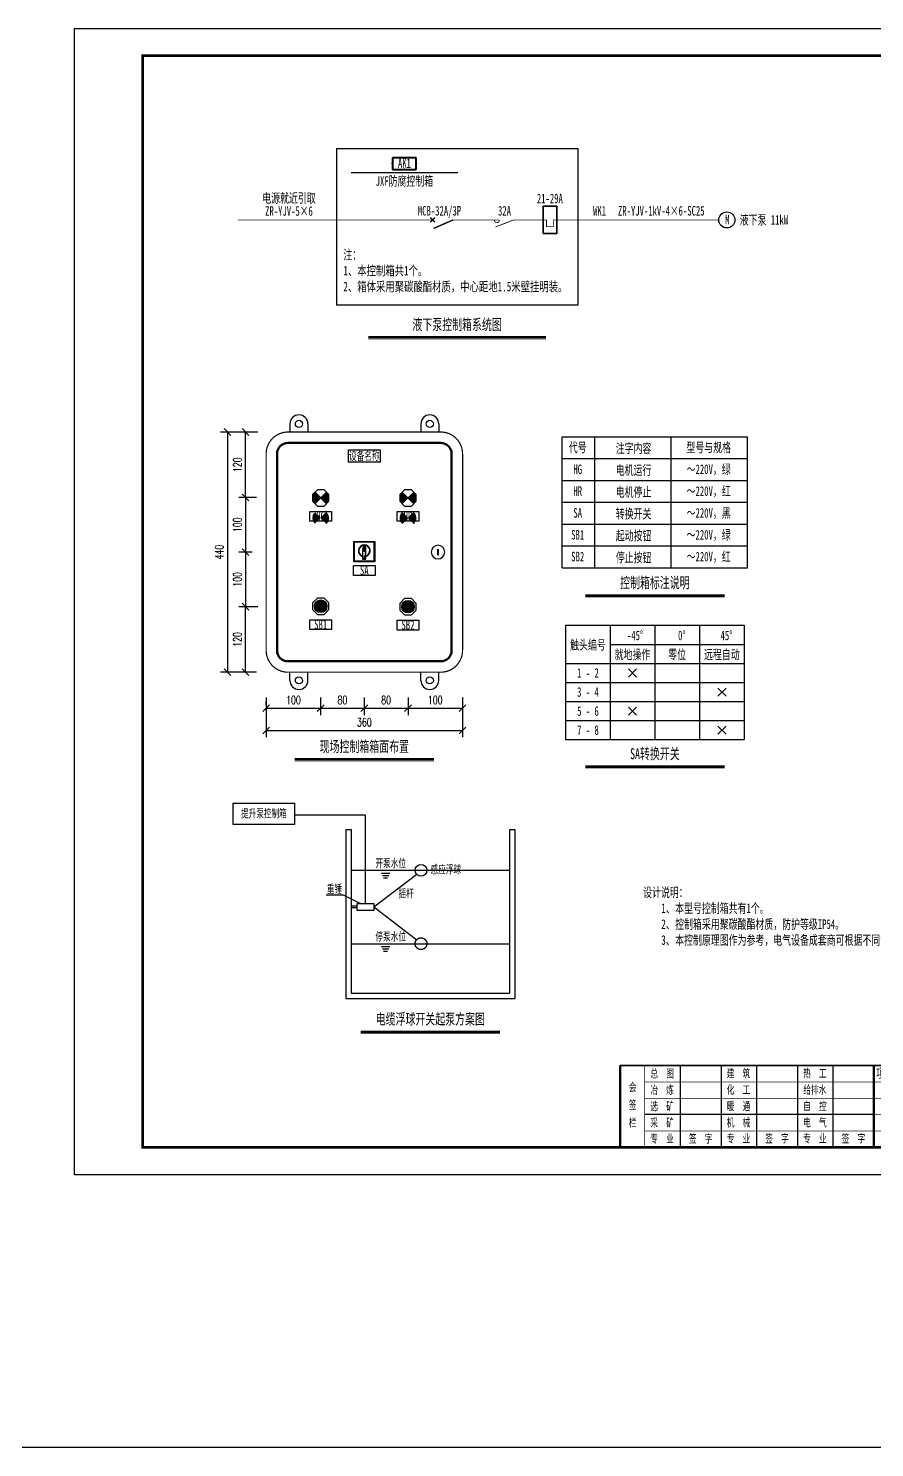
# Model space of a CAD drawing. Header units: millimetres. Extents: x 401220 to 2750366, y -101310 to 943175.
# Drawn here: x 1328851 to 1359874, y 690022 to 742022 of the extents above; entities that cross this region are included whole.
import ezdxf
from ezdxf.enums import TextEntityAlignment as Align

# ---------------------------------------------------------------- set-up
doc = ezdxf.new("R2010")
doc.units = ezdxf.units.MM
doc.linetypes.add('事故照明', pattern=[800, 600, 0, -200, 0])
doc.linetypes.add('常规', pattern=[20, 10, 0, 10])
for name, color, linetype in [('1', 7, 'Continuous'), ('4', 1, 'Continuous'), ('动力平面导线层', 3, '常规'), ('动力平面设备层', 1, 'Continuous'), ('图框', 7, 'Continuous'), ('文字', 7, 'Continuous'), ('标注-照明', 7, 'Continuous'), ('照明平面导线层', 3, 'Continuous'), ('照明平面设备层', 1, 'Continuous'), ('电气-接地设计-接地线', 3, '接地线'), ('高低压系统', 4, 'Continuous')]:
    doc.layers.add(name, color=color, linetype=linetype)
for name, color, linetype, lineweight in [('CAXA0层', 7, 'Continuous', 25), ('SW', 8, 'Continuous', 20), ('TEXT', 4, 'Continuous', 0)]:
    doc.layers.add(name, color=color, linetype=linetype, lineweight=lineweight)
doc.styles.add('DIM_FONT', font='txt.shx', dxfattribs={"width": 0.7, "bigfont": 'hzdx.shx'})
doc.styles.add('HZ', font='simsun.ttf', dxfattribs={"width": 0.75})
doc.styles.add('标准', font='NSimSun.ttf', dxfattribs={"width": 0.667})
doc.linetypes.add('接地线', pattern='A,500,[136,EESLTYPE.shx,S=100,R=0,X=0,Y=0],500,-200,60,-200', length=1460)
doc.dimstyles.new('副本 DIM20', dxfattribs={"dimtxt": 300, "dimasz": 2, "dimexe": 250, "dimexo": 300, "dimgap": 150, "dimtad": 1, "dimdec": 0, "dimlfac": 0.05, "dimzin": 0, "dimdsep": 46, "dimtxsty": 'DIM_FONT', "dimblk1": '_DIMX', "dimblk2": '_DIMX', "dimsah": 1, "dimcen": 0, "dimclrd": 3, "dimclre": 3, "dimclrt": 7, "dimadec": 0, "dimazin": 0, "dimtfac": 1, "dimtdec": 0, "dimtix": 1, "dimtmove": 2, "dimatfit": 3, "dimldrblk": '_DIMX', "dimfxl": 250, "dimtolj": 1, "dimtzin": 0, "dimarcsym": 0})

# ---------------------------------------------------------------- blocks, each defined once
blk = doc.blocks.new('_Oblique')
at = {"color": 0, "linetype": 'ByBlock', "lineweight": -2}
blk.add_line((-0.5, -0.5), (0.5, 0.5), dxfattribs=at)
blk = doc.blocks.new('*D37')
at = {"layer": '1', "color": 3, "linetype": 'ByBlock', "lineweight": -2, "transparency": 16777216}
for p, q in [((1336886, 727232), (1335900, 727232)), ((1336150, 727232), (1336150, 718432)), ((1336886, 718432), (1335900, 718432))]:
    blk.add_line(p, q, dxfattribs=at)
at = {"layer": 'Defpoints', "color": 0, "linetype": 'ByBlock', "transparency": 16777216}
for p in [(1337186, 727232), (1336150, 718432), (1337186, 718432)]:
    blk.add_point(p, dxfattribs=at)
at = {"layer": '1', "color": 3, "linetype": 'ByBlock', "lineweight": -2, "transparency": 16777216, "xscale": 250, "yscale": 250, "zscale": 250}
for p, rotation in [((1336150, 727232), 90), ((1336150, 718432), 270)]:
    blk.add_blockref('_Oblique', p, dxfattribs=dict(at, rotation=rotation))
at = {"layer": '1', "color": 7, "linetype": 'ByBlock', "transparency": 16777216, "insert": (1335850, 722832), "char_height": 300, "attachment_point": 5, "rotation": 90, "style": 'DIM_FONT'}
blk.add_mtext('\\A1;440', dxfattribs=at)
blk = doc.blocks.new('_DIMX')
blk.add_line((-150, 0), (150, 0))
at = {"const_width": 50}
blk.add_lwpolyline([(-70, -70), (70, 70)], dxfattribs=at)
blk = doc.blocks.new('*D38')
at = {"layer": '1', "color": 3, "linetype": 'ByBlock', "lineweight": -2, "transparency": 16777216}
for p, q in [((1337268, 720832), (1336564, 720832)), ((1336814, 718432), (1336814, 720832)), ((1337209, 718432), (1336564, 718432))]:
    blk.add_line(p, q, dxfattribs=at)
at = {"layer": 'Defpoints', "color": 0, "linetype": 'ByBlock', "transparency": 16777216}
for p in [(1336814, 720832), (1337568, 720832), (1337509, 718432)]:
    blk.add_point(p, dxfattribs=at)
at = {"layer": '1', "color": 3, "linetype": 'ByBlock', "lineweight": -2, "transparency": 16777216, "xscale": 250, "yscale": 250, "zscale": 250}
for p, rotation in [((1336814, 720832), 90), ((1336814, 718432), 270)]:
    blk.add_blockref('_Oblique', p, dxfattribs=dict(at, rotation=rotation))
at = {"layer": '1', "color": 7, "linetype": 'ByBlock', "transparency": 16777216, "insert": (1336514, 719632), "char_height": 300, "attachment_point": 5, "rotation": 90, "style": 'DIM_FONT'}
blk.add_mtext('\\A1;120', dxfattribs=at)
blk = doc.blocks.new('*D39')
at = {"layer": '1', "color": 3, "linetype": 'ByBlock', "lineweight": -2, "transparency": 16777216}
for p, q in [((1336992, 722832), (1336564, 722832)), ((1336814, 722832), (1336814, 720832)), ((1337054, 720832), (1336564, 720832))]:
    blk.add_line(p, q, dxfattribs=at)
at = {"layer": 'Defpoints', "color": 0, "linetype": 'ByBlock', "transparency": 16777216}
for p in [(1337292, 722832), (1336814, 720832), (1337354, 720832)]:
    blk.add_point(p, dxfattribs=at)
at = {"layer": '1', "color": 3, "linetype": 'ByBlock', "lineweight": -2, "transparency": 16777216, "xscale": 250, "yscale": 250, "zscale": 250}
for p, rotation in [((1336814, 722832), 90), ((1336814, 720832), 270)]:
    blk.add_blockref('_Oblique', p, dxfattribs=dict(at, rotation=rotation))
at = {"layer": '1', "color": 7, "linetype": 'ByBlock', "transparency": 16777216, "insert": (1336514, 721832), "char_height": 300, "attachment_point": 5, "rotation": 90, "style": 'DIM_FONT'}
blk.add_mtext('\\A1;100', dxfattribs=at)
blk = doc.blocks.new('*D40')
at = {"layer": '1', "color": 3, "linetype": 'ByBlock', "lineweight": -2, "transparency": 16777216}
for p, q in [((1336992, 724832), (1336564, 724832)), ((1336814, 724832), (1336814, 722832)), ((1337054, 722832), (1336564, 722832))]:
    blk.add_line(p, q, dxfattribs=at)
at = {"layer": 'Defpoints', "color": 0, "linetype": 'ByBlock', "transparency": 16777216}
for p in [(1337292, 724832), (1336814, 722832), (1337354, 722832)]:
    blk.add_point(p, dxfattribs=at)
at = {"layer": '1', "color": 3, "linetype": 'ByBlock', "lineweight": -2, "transparency": 16777216, "xscale": 250, "yscale": 250, "zscale": 250}
for p, rotation in [((1336814, 724832), 90), ((1336814, 722832), 270)]:
    blk.add_blockref('_Oblique', p, dxfattribs=dict(at, rotation=rotation))
at = {"layer": '1', "color": 7, "linetype": 'ByBlock', "transparency": 16777216, "insert": (1336514, 723832), "char_height": 300, "attachment_point": 5, "rotation": 90, "style": 'DIM_FONT'}
blk.add_mtext('\\A1;100', dxfattribs=at)
blk = doc.blocks.new('*D41')
at = {"layer": '1', "color": 3, "linetype": 'ByBlock', "lineweight": -2, "transparency": 16777216}
for p, q in [((1337268, 727232), (1336564, 727232)), ((1336814, 724832), (1336814, 727232)), ((1337209, 724832), (1336564, 724832))]:
    blk.add_line(p, q, dxfattribs=at)
at = {"layer": 'Defpoints', "color": 0, "linetype": 'ByBlock', "transparency": 16777216}
for p in [(1336814, 727232), (1337568, 727232), (1337509, 724832)]:
    blk.add_point(p, dxfattribs=at)
at = {"layer": '1', "color": 3, "linetype": 'ByBlock', "lineweight": -2, "transparency": 16777216, "xscale": 250, "yscale": 250, "zscale": 250}
for p, rotation in [((1336814, 727232), 90), ((1336814, 724832), 270)]:
    blk.add_blockref('_Oblique', p, dxfattribs=dict(at, rotation=rotation))
at = {"layer": '1', "color": 7, "linetype": 'ByBlock', "transparency": 16777216, "insert": (1336514, 726032), "char_height": 300, "attachment_point": 5, "rotation": 90, "style": 'DIM_FONT'}
blk.add_mtext('\\A1;120', dxfattribs=at)
blk = doc.blocks.new('*D42')
at = {"layer": '1', "color": 3, "linetype": 'ByBlock', "lineweight": -2, "transparency": 16777216}
for p, q in [((1341167, 717510), (1341167, 716864)), ((1341167, 717114), (1342768, 717114)), ((1342768, 717510), (1342768, 716864))]:
    blk.add_line(p, q, dxfattribs=at)
at = {"layer": 'Defpoints', "color": 0, "linetype": 'ByBlock', "transparency": 16777216}
for p in [(1341167, 717810), (1342768, 717810), (1342768, 717114)]:
    blk.add_point(p, dxfattribs=at)
at = {"layer": '1', "color": 3, "linetype": 'ByBlock', "lineweight": -2, "transparency": 16777216, "xscale": 250, "yscale": 250, "zscale": 250, "rotation": 180}
blk.add_blockref('_Oblique', (1341167, 717114), dxfattribs=at)
at = {"layer": '1', "color": 3, "linetype": 'ByBlock', "lineweight": -2, "transparency": 16777216, "xscale": 250, "yscale": 250, "zscale": 250}
blk.add_blockref('_Oblique', (1342768, 717114), dxfattribs=at)
at = {"layer": '1', "color": 7, "linetype": 'ByBlock', "transparency": 16777216, "insert": (1341967, 717414), "char_height": 300, "attachment_point": 5, "style": 'DIM_FONT'}
blk.add_mtext('\\A1;80', dxfattribs=at)
blk = doc.blocks.new('*D43')
at = {"layer": '1', "color": 3, "linetype": 'ByBlock', "lineweight": -2, "transparency": 16777216}
for p, q in [((1342768, 717510), (1342768, 716864)), ((1342768, 717114), (1344768, 717114)), ((1344768, 717510), (1344768, 716864))]:
    blk.add_line(p, q, dxfattribs=at)
at = {"layer": 'Defpoints', "color": 0, "linetype": 'ByBlock', "transparency": 16777216}
for p in [(1342768, 717810), (1344768, 717810), (1344768, 717114)]:
    blk.add_point(p, dxfattribs=at)
at = {"layer": '1', "color": 3, "linetype": 'ByBlock', "lineweight": -2, "transparency": 16777216, "xscale": 250, "yscale": 250, "zscale": 250, "rotation": 180}
blk.add_blockref('_Oblique', (1342768, 717114), dxfattribs=at)
at = {"layer": '1', "color": 3, "linetype": 'ByBlock', "lineweight": -2, "transparency": 16777216, "xscale": 250, "yscale": 250, "zscale": 250}
blk.add_blockref('_Oblique', (1344768, 717114), dxfattribs=at)
at = {"layer": '1', "color": 7, "linetype": 'ByBlock', "transparency": 16777216, "insert": (1343768, 717414), "char_height": 300, "attachment_point": 5, "style": 'DIM_FONT'}
blk.add_mtext('\\A1;100', dxfattribs=at)
blk = doc.blocks.new('*D44')
at = {"layer": '1', "color": 3, "linetype": 'ByBlock', "lineweight": -2, "transparency": 16777216}
for p, q in [((1337568, 717510), (1337568, 716049)), ((1344768, 717510), (1344768, 716049)), ((1337568, 716299), (1344768, 716299))]:
    blk.add_line(p, q, dxfattribs=at)
at = {"layer": 'Defpoints', "color": 0, "linetype": 'ByBlock', "transparency": 16777216}
for p in [(1337568, 717810), (1344768, 717810), (1344768, 716299)]:
    blk.add_point(p, dxfattribs=at)
at = {"layer": '1', "color": 3, "linetype": 'ByBlock', "lineweight": -2, "transparency": 16777216, "xscale": 250, "yscale": 250, "zscale": 250, "rotation": 180}
blk.add_blockref('_Oblique', (1337568, 716299), dxfattribs=at)
at = {"layer": '1', "color": 3, "linetype": 'ByBlock', "lineweight": -2, "transparency": 16777216, "xscale": 250, "yscale": 250, "zscale": 250}
blk.add_blockref('_Oblique', (1344768, 716299), dxfattribs=at)
at = {"layer": '1', "color": 7, "linetype": 'ByBlock', "transparency": 16777216, "insert": (1341168, 716599), "char_height": 300, "attachment_point": 5, "style": 'DIM_FONT'}
blk.add_mtext('\\A1;360', dxfattribs=at)
blk = doc.blocks.new('*D45')
at = {"layer": '1', "color": 3, "linetype": 'ByBlock', "lineweight": -2, "transparency": 16777216}
for p, q in [((1337568, 717226), (1337568, 717364)), ((1337568, 717114), (1339568, 717114)), ((1339568, 717226), (1339568, 717364))]:
    blk.add_line(p, q, dxfattribs=at)
at = {"layer": 'Defpoints', "color": 0, "linetype": 'ByBlock', "transparency": 16777216}
for p in [(1339568, 717114), (1337568, 716926), (1339568, 716926)]:
    blk.add_point(p, dxfattribs=at)
at = {"layer": '1', "color": 3, "linetype": 'ByBlock', "lineweight": -2, "transparency": 16777216, "xscale": 250, "yscale": 250, "zscale": 250, "rotation": 180}
blk.add_blockref('_Oblique', (1337568, 717114), dxfattribs=at)
at = {"layer": '1', "color": 3, "linetype": 'ByBlock', "lineweight": -2, "transparency": 16777216, "xscale": 250, "yscale": 250, "zscale": 250}
blk.add_blockref('_Oblique', (1339568, 717114), dxfattribs=at)
at = {"layer": '1', "color": 7, "linetype": 'ByBlock', "transparency": 16777216, "insert": (1338568, 717414), "char_height": 300, "attachment_point": 5, "style": 'DIM_FONT'}
blk.add_mtext('\\A1;100', dxfattribs=at)
blk = doc.blocks.new('*D46')
at = {"layer": '1', "color": 3, "linetype": 'ByBlock', "lineweight": -2, "transparency": 16777216}
for p, q in [((1339565, 717510), (1339565, 716864)), ((1339565, 717114), (1341167, 717114)), ((1341167, 717510), (1341167, 716864))]:
    blk.add_line(p, q, dxfattribs=at)
at = {"layer": 'Defpoints', "color": 0, "linetype": 'ByBlock', "transparency": 16777216}
for p in [(1339565, 717810), (1341167, 717810), (1341167, 717114)]:
    blk.add_point(p, dxfattribs=at)
at = {"layer": '1', "color": 3, "linetype": 'ByBlock', "lineweight": -2, "transparency": 16777216, "xscale": 250, "yscale": 250, "zscale": 250, "rotation": 180}
blk.add_blockref('_Oblique', (1339565, 717114), dxfattribs=at)
at = {"layer": '1', "color": 3, "linetype": 'ByBlock', "lineweight": -2, "transparency": 16777216, "xscale": 250, "yscale": 250, "zscale": 250}
blk.add_blockref('_Oblique', (1341167, 717114), dxfattribs=at)
at = {"layer": '1', "color": 7, "linetype": 'ByBlock', "transparency": 16777216, "insert": (1340366, 717414), "char_height": 300, "attachment_point": 5, "style": 'DIM_FONT'}
blk.add_mtext('\\A1;80', dxfattribs=at)
blk = doc.blocks.new('PLA1')
at = {"color": 0, "linetype": 'ByBlock', "lineweight": -2}
for p, q in [((-500, 500), (-500, 0)), ((500, 500), (-500, 500)), ((-500, 0), (500, 0)), ((500, 0), (500, 500))]:
    blk.add_line(p, q, dxfattribs=at)
for p in [(-500, 250), (0, 500), (0, 0), (500, 250)]:
    blk.add_point(p, dxfattribs=at)
blk = doc.blocks.new('JJH')
at = {"color": 3, "linetype": '常规', "lineweight": 35}
for p, q in [((-500, -500), (-500, 0)), ((500, 0), (-500, 0)), ((500, -500), (500, 0)), ((-500, -500), (500, -500))]:
    blk.add_line(p, q, dxfattribs=at)
at = {"color": 3, "linetype": '常规', "lineweight": 35, "const_width": 30}
blk.add_lwpolyline([(0, 100), (0, -125), (-250, -125), (-250, -375), (0, -375), (0, -600)], dxfattribs=at)
blk = doc.blocks.new('GGF')
at = {"layer": '照明平面导线层', "color": 3, "linetype": '常规', "lineweight": 25, "ltscale": 2, "const_width": 30}
for points in [[(0, 0), (0, -365)], [(0, -1065), (-261, -402)], [(0, -365), (0, -544)], [(0, -1065), (0, -1429)]]:
    blk.add_lwpolyline(points, dxfattribs=at)
blk.add_lwpolyline([(0, -544, -1.122007), (0, -365, -1.343832)], format="xyb", dxfattribs=at)
blk = doc.blocks.new('DYDQ0201')
at = {"color": 0}
for points, const_width in [([(0, 0), (0, -3.75)], 0.3), ([(0, -11.25), (-3.11, -4.12)], 0.5), ([(0.86, -4.61), (-0.86, -2.89)], 0.5), ([(-0.86, -4.61), (0.86, -2.89)], 0.5), ([(0, -11.25), (0, -15)], 0.3)]:
    blk.add_lwpolyline(points, dxfattribs=dict(at, const_width=const_width))
blk = doc.blocks.new('3')
at = {"layer": 'TEXT', "color": 7, "lineweight": 25, "style": 'HZ', "width": 0.75}
for s, height, p in [('铜陵有色设计研究院有限责任公司', 400, (221501, 249018)), ('Tongling Nonferrous Design and Research Institute Co.,Ltd.', 200, (221613, 248659))]:
    blk.add_text(s, height=height, dxfattribs=at).set_placement(p)
blk = doc.blocks.new('铜陵有色图签02')
at = {"layer": '图框', "linetype": 'Continuous', "lineweight": 50}
for p, q in [((-38401, 3003), (-38401, 1)), ((-29100, 3001), (-29100, 0))]:
    blk.add_line(p, q, dxfattribs=at)
at = {"layer": '图框', "color": 7, "linetype": 'Continuous', "lineweight": 25}
for p, q in [((-36201, 3010), (-36201, 9)), ((-34701, 3010), (-34701, 9)), ((-33401, 3017), (-33401, 16)), ((-31901, 3017), (-31901, 16)), ((-30601, 3017), (-30601, 16)), ((-29100, 1201), (-37501, 1201))]:
    blk.add_line(p, q, dxfattribs=at)
at = {"layer": '图框', "color": 7, "linetype": 'Continuous', "lineweight": 35}
for p, q in [((-27300, 3001), (-27300, 1)), ((-21600, 1197), (-21600, -3)), ((-17100, 1200), (-17100, 0)), ((-15450, 0), (-15450, 1200)), ((-14550, 1200), (-14550, 0)), ((-12000, 1201), (-12000, 1)), ((-6900, 1202), (-6900, 2))]:
    blk.add_line(p, q, dxfattribs=at)
at = {"layer": '图框', "lineweight": 25}
blk.add_line((-17723, 1830), (-13223, 1830), dxfattribs=at)
at = {"layer": '图框', "lineweight": 70, "const_width": 70}
blk.add_lwpolyline([(-17980, 3001), (0, 3001), (-38401, 3001)], dxfattribs=at)
at = {"layer": '图框', "color": 7, "linetype": 'Continuous', "lineweight": 25, "const_width": 25}
for points in [[(-37501, 3000), (-37501, 0)], [(-25800, 3001), (-25800, 1)], [(-24300, 3001), (-24300, 1)], [(-23100, 2401), (-37501, 2401)], [(-23100, 1801), (-37501, 1801)], [(-23100, 1201), (-29100, 1201)], [(-12900, 600), (-18000, 600), (-37501, 600)], [(-602, 943), (-932, 371), (-272, 371), (-602, 943)]]:
    blk.add_lwpolyline(points, dxfattribs=at)
at = {"layer": '图框', "linetype": 'Continuous', "lineweight": 50, "const_width": 50}
for points in [[(-23100, 3001), (-23100, 1)], [(-18000, 3000), (-18000, 0)]]:
    blk.add_lwpolyline(points, dxfattribs=at)
at = {"layer": '图框', "lineweight": 50, "const_width": 50}
for points in [[(-12900, 3001), (-12900, 1)], [(-7800, 3001), (-7800, 1)], [(0, 3000), (0, 0)], [(-23100, 1200), (0, 1200)]]:
    blk.add_lwpolyline(points, dxfattribs=at)
at = {"layer": '图框', "lineweight": 25, "const_width": 35}
blk.add_lwpolyline([(-17723, 1930), (-13223, 1930)], dxfattribs=at)
at = {"layer": '图框', "color": 7, "linetype": 'Continuous', "lineweight": 35, "const_width": 25}
blk.add_lwpolyline([(-1200, 1201), (-1200, 0)], dxfattribs=at)
at = {"layer": '图框', "linetype": 'Continuous', "lineweight": 70, "const_width": 70}
blk.add_lwpolyline([(-38401, 1), (0, 0)], dxfattribs=at)
at = {"layer": '图框', "lineweight": 25}
blk.add_blockref('3', (-228268, -246986), dxfattribs=at)
at = {"layer": 'TEXT', "color": 7, "lineweight": 25, "style": '标准', "width": 0.667}
for s, height, p in [('总  图', 300, (-36862, 2555)), ('建  筑', 300, (-34062, 2562)), ('热  工', 300, (-31262, 2562)), ('项目负责人', 350, (-28197, 2541)), ('会', 300, (-37942, 2054)), ('冶  炼', 300, (-36862, 1955)), ('化  工', 300, (-34062, 1962)), ('给排水', 300, (-31262, 1962)), ('审  定', 350, (-28197, 1941)), ('签', 300, (-37942, 1404)), ('选  矿', 300, (-36862, 1355)), ('暖  通', 300, (-34062, 1362)), ('自  控', 300, (-31262, 1362)), ('审  核', 350, (-28197, 1341)), ('栏', 300, (-37942, 754)), ('采  矿', 300, (-36862, 754)), ('机  械', 300, (-34062, 761)), ('电  气', 300, (-31262, 761)), ('校  对', 350, (-28197, 741)), ('项目编号', 350, (-22343, 730)), ('专业', 350, (-17559, 730)), ('比例', 350, (-15009, 730)), ('所属', 350, (-12438, 730)), ('专  业', 300, (-34062, 177)), ('签  字', 300, (-32649, 177)), ('专  业', 300, (-31262, 177)), ('签  字', 300, (-29849, 177)), ('设  计', 350, (-28197, 139)), ('设计阶段', 350, (-22343, 130)), ('图幅', 350, (-17559, 130)), ('日期', 350, (-15009, 130)), ('图号', 350, (-7339, 495)), ('专  业', 300, (-36862, 170)), ('签  字', 300, (-35449, 170)), ('图号', 350, (-12438, 130))]:
    blk.add_text(s, height=height, dxfattribs=at).set_placement(p, align=Align.CENTER)

msp = doc.modelspace()

# ---------------------------------------------------------------- hatches: boundary and pattern name
at = {"linetype": 'ByBlock', "lineweight": 25}
h = msp.add_hatch(dxfattribs=at)
h.set_pattern_fill('ANSI31', color=3, scale=184.8, style=0)
h.set_pattern_definition([(45, (775165.617, 727011.725), (-16.3341666, 16.3341666), [])])
h.paths.add_polyline_path([(1339568, 724816.8), (1339359.1, 725026, 0.1991281), (1339272.3, 724816.8, 0.1986966), (1339358.7, 724607.9)])
h.paths.add_polyline_path([(1339777.2, 725025.7), (1339568, 724816.8), (1339776.9, 724607.5, 0.1991281), (1339863.7, 724816.8, 0.1986966)])
h = msp.add_hatch(dxfattribs=at)
h.set_pattern_fill('ANSI31', color=1, scale=184.8, style=0)
h.set_pattern_definition([(45, (779755.47, 727011.725), (-16.3341666, 16.3341666), [])])
h.paths.add_polyline_path([(1342768, 724816.8), (1342559.1, 725026, 0.1991281), (1342472.3, 724816.8, 0.1986966), (1342558.7, 724607.9)])
h.paths.add_polyline_path([(1342977.2, 725025.7), (1342768, 724816.8), (1342976.9, 724607.5, 0.1991281), (1343063.7, 724816.8, 0.1986966)])
h = msp.add_hatch(dxfattribs=at)
h.set_pattern_fill('ANSI31', color=3, scale=184.8, style=0)
h.set_pattern_definition([(45, (775165.617, 726276.7), (-16.3341666, 16.3341666), [])])
h.paths.add_polyline_path([(1339568, 724081.7), (1339359.1, 724291, 0.1991281), (1339272.3, 724081.7, 0.1986966), (1339358.7, 723872.8)])
h.paths.add_polyline_path([(1339777.2, 724290.6), (1339568, 724081.7), (1339776.9, 723872.5, 0.1991281), (1339863.7, 724081.7, 0.1986966)])
h = msp.add_hatch(dxfattribs=at)
h.set_pattern_fill('ANSI31', color=1, scale=184.8, style=0)
h.set_pattern_definition([(45, (779755.47, 726276.7), (-16.3341666, 16.3341666), [])])
h.paths.add_polyline_path([(1342768, 724081.7), (1342559.1, 724291, 0.1991281), (1342472.3, 724081.7, 0.1986966), (1342558.7, 723872.8)])
h.paths.add_polyline_path([(1342977.2, 724290.6), (1342768, 724081.7), (1342976.9, 723872.5, 0.1991281), (1343063.7, 724081.7, 0.1986966)])
at = {"layer": '文字', "linetype": 'ByBlock', "ltscale": 0.2}
h = msp.add_hatch(dxfattribs=at)
h.set_pattern_fill('ANSI31', color=0, scale=308, style=0)
h.set_pattern_definition([(45, (-2022937.975, 2095820.533), (-27.22361108, 27.22361108), [])])
edge = h.paths.add_edge_path()
edge.add_line((1341227.6, 722569.2), (1341227.6, 722844.5))
edge.add_line((1341102.9, 722844.5), (1341102.9, 722569.2))
edge.add_arc((1340331.2, 722844.5), 896.4, 360, 366.23113)
edge.add_arc((1340747, 722889.9), 478.1, 6.23113, 14.76697)
edge.add_arc((1341005.9, 722958.1), 210.4, 14.76697, 32.47163)
edge.add_arc((1341165.2, 723059.5), 21.5, 32.47163, 90)
edge.add_arc((1341165.2, 723059.5), 21.5, 90, 147.52837)
edge.add_arc((1341324.5, 722958.1), 210.4, 147.52837, 165.23303)
edge.add_arc((1341583.4, 722889.9), 478.1, 165.23303, 173.76887)
edge.add_arc((1341999.2, 722844.5), 896.4, 173.76887, 180)
edge.add_line((1341102.9, 722569.2), (1341227.6, 722569.2))
at = {"layer": '电气-接地设计-接地线', "linetype": 'ByBlock', "ltscale": 0.2}
h = msp.add_hatch(color=3, dxfattribs=at)
edge = h.paths.add_edge_path()
edge.add_arc((1339568, 720847.8), 230.3, 0, 360)
h = msp.add_hatch(color=1, dxfattribs=at)
edge = h.paths.add_edge_path()
edge.add_arc((1342768, 720832.3), 230.3, 0, 360)

# ---------------------------------------------------------------- linework, layer by layer
at = {"color": 0, "lineweight": -3, "ltscale": 100}
for p, q in [((1340145.8, 737620.8), (1348990.7, 737620.8)), ((1340145.8, 737620.8), (1340145.8, 731881.7)), ((1348990.7, 737620.8), (1348990.7, 731881.7)), ((1348990.7, 731881.7), (1340145.8, 731881.7))]:
    msp.add_line(p, q, dxfattribs=at)
at = {"color": 3, "linetype": 'ByBlock', "lineweight": 25}
for p, q in [((1339777.2, 725025.7), (1339358.7, 724607.9)), ((1339776.9, 724607.5), (1339359.1, 725026))]:
    msp.add_line(p, q, dxfattribs=at)
at = {"color": 1, "linetype": 'ByBlock', "lineweight": 25}
for p, q in [((1342977.2, 725025.7), (1342558.7, 724607.9)), ((1342976.9, 724607.5), (1342559.1, 725026))]:
    msp.add_line(p, q, dxfattribs=at)
at = {"color": 0, "linetype": 'ByBlock', "lineweight": 25}
for p, q in [((1341102.9, 722844.5), (1341102.9, 722569.2)), ((1341227.6, 722569.2), (1341227.6, 722844.5)), ((1341102.9, 722569.2), (1341227.6, 722569.2))]:
    msp.add_line(p, q, dxfattribs=at)
for p, q in [((1341210.8, 713190.5), (1338603.1, 713190.5)), ((1341210.8, 709957.2), (1341210.8, 713190.5)), ((1340485.7, 712674.2), (1340485.7, 706474.2)), ((1340485.7, 712674.2), (1340685.7, 712674.2)), ((1340685.7, 712674.2), (1340685.7, 706674.2)), ((1346485.7, 712674.2), (1346485.7, 706674.2)), ((1346485.7, 712674.2), (1346685.7, 712674.2)), ((1346685.7, 712674.2), (1346685.7, 706474.2)), ((1340685.7, 711174.2), (1346485.7, 711174.2)), ((1341514.9, 709829.7), (1343085.7, 711027.2)), ((1340906.7, 709858.2), (1340685.7, 709858.2)), ((1340906.7, 709798.1), (1340685.7, 709798.1)), ((1340685.7, 708485.2), (1346485.7, 708485.2)), ((1340485.7, 706474.2), (1346685.7, 706474.2)), ((1340685.7, 706674.2), (1346485.7, 706674.2))]:
    msp.add_line(p, q)
at = {"color": 0}
for p in [(1339768.3, 710272.5), (1341020.2, 709957.2)]:
    msp.add_line(p, (1340376.3, 710272.5), dxfattribs=at)
at = {"linetype": '事故照明'}
msp.add_line((1341514.9, 709829.7), (1343085.7, 708632.2), dxfattribs=at)
at = {"color": 3}
msp.add_line((1608777.1, 690021.7), (1079541.3, 690021.7), dxfattribs=at)
at = {"color": 4, "linetype": 'ByBlock', "lineweight": 35, "const_width": 30}
msp.add_lwpolyline([(1347618.4, 735004.2), (1347843.4, 735004.2)], dxfattribs=at)
at = {"color": 252, "linetype": 'ByBlock', "lineweight": 50}
for points in [[(1338368, 726832.3, 0.4142136), (1337968, 726432.3)], [(1344368, 726432.3, 0.4142136), (1343968, 726832.3)], [(1337968, 719232.3, 0.4142136), (1338368, 718832.3)], [(1343968, 718832.3, 0.4142136), (1344368, 719232.3)]]:
    msp.add_lwpolyline(points, format="xyb", dxfattribs=at)
for points in [[(1338368, 726832.3), (1343968, 726832.3)], [(1337968, 719232.3), (1337968, 726432.3)], [(1344368, 726432.3), (1344368, 719232.3)], [(1343968, 718832.3), (1338368, 718832.3)]]:
    msp.add_lwpolyline(points, dxfattribs=at)
at = {"color": 0, "linetype": 'ByBlock', "lineweight": 25}
for points in [[(1340588.3, 726582.3), (1341747.6, 726582.3), (1341747.6, 726126.3), (1340588.3, 726126.3)], [(1339168.9, 724325.5), (1339967, 724325.5), (1339967, 723962.6), (1339168.9, 723962.6)], [(1342368.9, 724325.5), (1343167, 724325.5), (1343167, 723962.6), (1342368.9, 723962.6)], [(1340784, 723226.2), (1341546.5, 723226.2), (1341546.5, 722473.9), (1340784, 722473.9)], [(1340767.6, 722341), (1341565.7, 722341), (1341565.7, 721978.2), (1340767.6, 721978.2)], [(1339168.9, 720356.5), (1339967, 720356.5), (1339967, 719993.7), (1339168.9, 719993.7)], [(1342368.9, 720341), (1343167, 720341), (1343167, 719978.2), (1342368.9, 719978.2)]]:
    msp.add_lwpolyline(points, close=True, dxfattribs=at)
at = {"color": 3, "linetype": 'ByBlock', "lineweight": 25}
msp.add_lwpolyline([(1339445.5, 725112.4), (1339272.3, 724939.2), (1339272.3, 724694.3), (1339445.5, 724521.1), (1339690.5, 724521.1), (1339863.7, 724694.3), (1339863.7, 724939.2), (1339690.5, 725112.4)], close=True, dxfattribs=at)
at = {"color": 1, "linetype": 'ByBlock', "lineweight": 25}
msp.add_lwpolyline([(1342645.5, 725112.4), (1342472.3, 724939.2), (1342472.3, 724694.3), (1342645.5, 724521.1), (1342890.5, 724521.1), (1343063.7, 724694.3), (1343063.7, 724939.2), (1342890.5, 725112.4)], close=True, dxfattribs=at)
at = {"color": 0, "linetype": 'ByBlock', "lineweight": 25}
msp.add_lwpolyline([(1341227.6, 722844.5, 0.0271951), (1341222.3, 722941.7, 0.0372619), (1341209.3, 723011.7, 0.0774052), (1341183.4, 723071, 0.2564233), (1341165.2, 723081, 0.2564233), (1341147.1, 723071, 0.0774052), (1341121.1, 723011.7, 0.0372619), (1341108.2, 722941.7, 0.0271951), (1341102.9, 722844.5, 0.0271951)], format="xyb", dxfattribs=at)
at = {"color": 3, "linetype": 'ByBlock', "const_width": 64}
msp.add_lwpolyline([(1343868.2, 722952.1), (1343868.2, 722716.1)], dxfattribs=at)
at = {"linetype": 'ByBlock', "lineweight": 25}
for points in [[(1339445.5, 721143.5), (1339272.3, 720970.3), (1339272.3, 720725.3), (1339445.5, 720552.1), (1339690.5, 720552.1), (1339863.7, 720725.3), (1339863.7, 720970.3), (1339690.5, 721143.5)], [(1342645.5, 721128), (1342472.3, 720954.8), (1342472.3, 720709.8), (1342645.5, 720536.6), (1342890.5, 720536.6), (1343063.7, 720709.8), (1343063.7, 720954.8), (1342890.5, 721128)]]:
    msp.add_lwpolyline(points, close=True, dxfattribs=at)
at = {"color": 4}
msp.add_lwpolyline([(1336364.2, 713631.7), (1338603.1, 713631.7), (1338603.1, 712851.2), (1336364.2, 712851.2)], close=True, dxfattribs=at)
at = {"color": 3}
msp.add_lwpolyline([(1340906.7, 709957.2), (1341514.9, 709957.2), (1341514.9, 709702.2), (1340906.7, 709702.2)], close=True, dxfattribs=at)
at = {"color": 1, "lineweight": 30, "ltscale": 100}
msp.add_circle((1354457.2, 735004.2), 295.9, dxfattribs=at)
msp.add_circle((1343243.8, 711174.2), 215.8)
at = {"linetype": '事故照明'}
msp.add_circle((1343243.8, 708485.2), 215.8, dxfattribs=at)
at = {"color": 0, "linetype": 'ByBlock', "lineweight": 25}
for radius, start, end in [(216.5, 286.73948, 253.26052), (200.7, 288.0965, 251.9035)]:
    msp.add_arc((1341165.2, 722880.3), radius, start, end, dxfattribs=at)
at = {"color": 3, "linetype": 'ByBlock'}
for start, end in [(90, 270), (270, 90)]:
    msp.add_arc((1343868, 722832.3), 250, start, end, dxfattribs=at)
at = {"layer": '4', "color": 0, "linetype": 'ByBlock'}
for p, q in [((1338438, 727532.3), (1338438, 727232.3)), ((1339098, 727532.3), (1339098, 727232.3)), ((1343238, 727532.3), (1343238, 727232.3)), ((1343898, 727532.3), (1343898, 727232.3)), ((1338438, 718132.3), (1338438, 718432.3)), ((1339098, 718132.3), (1339098, 718432.3)), ((1343238, 718132.3), (1343238, 718432.3)), ((1343898, 718132.3), (1343898, 718432.3))]:
    msp.add_line(p, q, dxfattribs=at)
at = {"layer": '4', "color": 0, "linetype": 'ByBlock', "const_width": 45}
for points in [[(1338368, 727232.3, 0.4142136), (1337568, 726432.3)], [(1344768, 726432.3, 0.4142136), (1343968, 727232.3)], [(1337568, 719232.3, 0.4142136), (1338368, 718432.3)], [(1343968, 718432.3, 0.4142136), (1344768, 719232.3)]]:
    msp.add_lwpolyline(points, format="xyb", dxfattribs=at)
for points in [[(1338368, 727232.3), (1343968, 727232.3)], [(1337568, 719232.3), (1337568, 726432.3)], [(1344768, 726432.3), (1344768, 719232.3)], [(1343968, 718432.3), (1338368, 718432.3)]]:
    msp.add_lwpolyline(points, dxfattribs=at)
at = {"layer": '4', "color": 0, "linetype": 'ByBlock'}
for centre in [(1338768, 727532.3), (1343568, 727532.3), (1338768, 718132.3), (1343568, 718132.3)]:
    msp.add_circle(centre, 130, dxfattribs=at)
for centre, start, end in [((1338768, 727532.3), 0, 180), ((1343568, 727532.3), 0, 180), ((1338768, 718132.3), 180, 0), ((1343568, 718132.3), 180, 0)]:
    msp.add_arc(centre, 330, start, end, dxfattribs=at)
at = {"layer": 'CAXA0层', "color": 0, "linetype": 'Continuous', "lineweight": 30}
msp.add_line((1340680.9, 736741.4), (1344593, 736741.4), dxfattribs=at)
at = {"layer": 'CAXA0层', "color": 2, "linetype": 'Continuous', "lineweight": 40}
msp.add_line((1341315.1, 730716.7), (1347821.4, 730716.7), dxfattribs=at)
at = {"layer": 'CAXA0层', "color": 2, "linetype": 'Continuous', "lineweight": 0}
msp.add_line((1341315.1, 730651.2), (1347821.4, 730651.2), dxfattribs=at)
at = {"layer": 'CAXA0层', "color": 2, "linetype": 'ByBlock', "lineweight": 40}
for p, q in [((1349269.6, 721260.6), (1354367.7, 721260.6)), ((1338619.1, 715254.6), (1343717.3, 715254.6)), ((1349269.6, 714991.2), (1354367.7, 714991.2)), ((1341036.6, 705273), (1346134.8, 705273))]:
    msp.add_line(p, q, dxfattribs=at)
at = {"layer": 'CAXA0层', "color": 2, "linetype": 'ByBlock', "lineweight": 0}
for p, q in [((1349269.6, 721195.1), (1354367.7, 721195.1)), ((1338619.1, 715189.2), (1343717.3, 715189.2)), ((1349269.6, 714925.7), (1354367.7, 714925.7)), ((1341036.6, 705207.5), (1346134.8, 705207.5))]:
    msp.add_line(p, q, dxfattribs=at)
at = {"layer": 'SW', "color": 7, "linetype": 'ByBlock', "lineweight": 25}
for p, q in [((1348418.6, 727062.3), (1349618.6, 727062.3)), ((1348418.6, 726262.3), (1348418.6, 727062.3)), ((1349618.6, 727062.3), (1352418.6, 727062.3)), ((1349618.6, 726262.3), (1349618.6, 727062.3)), ((1352418.6, 726262.3), (1352418.6, 727062.3)), ((1352418.6, 727062.3), (1355218.6, 727062.3)), ((1355218.6, 726262.3), (1355218.6, 727062.3)), ((1348418.6, 725462.3), (1348418.6, 726262.3)), ((1348418.6, 726262.3), (1349618.6, 726262.3)), ((1349618.6, 725462.3), (1349618.6, 726262.3)), ((1349618.6, 726262.3), (1352418.6, 726262.3)), ((1352418.6, 725462.3), (1352418.6, 726262.3)), ((1352418.6, 726262.3), (1355218.6, 726262.3)), ((1355218.6, 725462.3), (1355218.6, 726262.3)), ((1355218.6, 725462.3), (1355218.6, 726262.3)), ((1348418.6, 724662.3), (1348418.6, 725462.3)), ((1348418.6, 725462.3), (1349618.6, 725462.3)), ((1349618.6, 724662.3), (1349618.6, 725462.3)), ((1349618.6, 725462.3), (1352418.6, 725462.3)), ((1352418.6, 724662.3), (1352418.6, 725462.3)), ((1352418.6, 725462.3), (1355218.6, 725462.3)), ((1355218.6, 724662.3), (1355218.6, 725462.3)), ((1355218.6, 724662.3), (1355218.6, 725462.3)), ((1348418.6, 724662.3), (1349618.6, 724662.3)), ((1348418.6, 723862.3), (1348418.6, 724662.3)), ((1349618.6, 724662.3), (1352418.6, 724662.3)), ((1349618.6, 723862.3), (1349618.6, 724662.3)), ((1352418.6, 723862.3), (1352418.6, 724662.3)), ((1352418.6, 724662.3), (1355218.6, 724662.3)), ((1355218.6, 723862.3), (1355218.6, 724662.3)), ((1355218.6, 723862.3), (1355218.6, 724662.3)), ((1348418.6, 723062.3), (1348418.6, 723862.3)), ((1348418.6, 723862.3), (1349618.6, 723862.3)), ((1349618.6, 723062.3), (1349618.6, 723862.3)), ((1349618.6, 723862.3), (1352418.6, 723862.3)), ((1352418.6, 723062.3), (1352418.6, 723862.3)), ((1352418.6, 723862.3), (1355218.6, 723862.3)), ((1355218.6, 723062.3), (1355218.6, 723862.3)), ((1355218.6, 723062.3), (1355218.6, 723862.3)), ((1348418.6, 723062.3), (1349618.6, 723062.3)), ((1348418.6, 722262.3), (1348418.6, 723062.3)), ((1349618.6, 723062.3), (1352418.6, 723062.3)), ((1349618.6, 722262.3), (1349618.6, 723062.3)), ((1352418.6, 723062.3), (1355218.6, 723062.3)), ((1352418.6, 722262.3), (1352418.6, 723062.3)), ((1355218.6, 722262.3), (1355218.6, 723062.3)), ((1348418.6, 722262.3), (1349618.6, 722262.3)), ((1349618.6, 722262.3), (1352418.6, 722262.3)), ((1352418.6, 722262.3), (1355218.6, 722262.3)), ((1348539.9, 720149.9), (1355097.4, 720149.9)), ((1348539.9, 720149.9), (1348539.9, 715960.8)), ((1350179.3, 720149.9), (1350179.3, 715960.8)), ((1351818.6, 720149.9), (1351818.6, 715960.8)), ((1353458, 720149.9), (1353458, 715960.8)), ((1355097.4, 720149.9), (1355097.4, 715960.8)), ((1350179.3, 719451.7), (1355097.4, 719451.7)), ((1348539.9, 718753.5), (1355097.4, 718753.5)), ((1350850.9, 718550.8), (1351147.1, 718254.6)), ((1350850.9, 718254.6), (1351147.1, 718550.8)), ((1348539.9, 718055.3), (1355097.4, 718055.3)), ((1354129.6, 717852.6), (1354425.8, 717556.4)), ((1354129.6, 717556.4), (1354425.8, 717852.6)), ((1348539.9, 717357.2), (1355097.4, 717357.2)), ((1350850.9, 717154.4), (1351147.1, 716858.2)), ((1350850.9, 716858.2), (1351147.1, 717154.4)), ((1348539.9, 716659), (1355097.4, 716659)), ((1354129.6, 716456.2), (1354425.8, 716160)), ((1354129.6, 716160), (1354425.8, 716456.2)), ((1348539.9, 715960.8), (1355097.4, 715960.8)), ((1348539.9, 715960.8), (1355097.4, 715960.8)), ((1348539.9, 715960.8), (1355097.4, 715960.8))]:
    msp.add_line(p, q, dxfattribs=at)
at = {"layer": '动力平面设备层', "color": 0, "linetype": 'ByBlock', "lineweight": -3, "ltscale": 100}
for p, q in [((1341792.1, 711068.4), (1342101.7, 711068.4)), ((1341833.9, 710984.2), (1342060, 710984.2)), ((1341875.6, 710900), (1342018.3, 710900)), ((1341792.1, 708379.4), (1342101.7, 708379.4)), ((1341833.9, 708295.2), (1342060, 708295.2)), ((1341875.6, 708211), (1342018.3, 708211))]:
    msp.add_line(p, q, dxfattribs=at)
at = {"layer": '图框', "linetype": 'Continuous', "lineweight": 100, "const_width": 100}
msp.add_lwpolyline([(1333045.8, 701021.7), (1388945.8, 701021.7), (1388945.8, 741021.7), (1333045.8, 741021.7)], close=True, dxfattribs=at)
at = {"layer": '文字', "color": 4, "linetype": 'ByBlock', "lineweight": 25, "const_width": 30}
for points in [[(1344795.8, 735004.2), (1345572, 735004.2)], [(1347001.2, 735004.2), (1347618.4, 735004.2)], [(1348318.4, 735004.2), (1354161.3, 735004.2)]]:
    msp.add_lwpolyline(points, dxfattribs=at)
at = {"layer": '标注-照明', "color": 0, "linetype": 'ByBlock'}
msp.add_lwpolyline([(1340810.4, 723206.4), (1341520, 723206.4), (1341520, 722496.8), (1340810.4, 722496.8)], close=True, dxfattribs=at)
at = {"layer": '照明平面设备层', "color": 0, "lineweight": -3, "ltscale": 100}
msp.add_lwpolyline([(1330545.8, 742021.7), (1389945.8, 742021.7), (1389945.8, 700021.7), (1330545.8, 700021.7)], close=True, dxfattribs=at)
at = {"layer": '照明平面设备层', "color": 130, "lineweight": -3, "const_width": 30}
for points in [[(1336529.9, 735004.2), (1342198.6, 735004.2)], [(1342198.6, 735004.2), (1343295.8, 735004.2)]]:
    msp.add_lwpolyline(points, dxfattribs=at)
at = {"layer": '电气-接地设计-接地线', "color": 3, "linetype": 'ByBlock', "ltscale": 0.2}
msp.add_circle((1339568, 720847.8), 230.3, dxfattribs=at)
at = {"layer": '电气-接地设计-接地线', "color": 1, "linetype": 'ByBlock', "ltscale": 0.2}
msp.add_circle((1342768, 720832.3), 230.3, dxfattribs=at)

# ---------------------------------------------------------------- block references
at = {"layer": '动力平面导线层', "color": 4, "linetype": 'ByBlock', "rotation": 90}
for name, p in [('JJH', (1347718.4, 735004.2)), ('GGF', (1345572, 735004.2))]:
    msp.add_blockref(name, p, dxfattribs=at)
at = {"layer": '图框', "lineweight": 25}
msp.add_blockref('铜陵有色图签02', (1388945.8, 701021.7), dxfattribs=at)
at = {"layer": '照明平面设备层', "color": 1, "lineweight": 40, "xscale": 0.8640000005252659, "yscale": 0.8640000005252659, "zscale": 0.8640000005252659}
msp.add_blockref('PLA1', (1342637, 736850.3), dxfattribs=at)
at = {"layer": '高低压系统', "lineweight": -3, "xscale": 100, "yscale": 100, "zscale": 100, "rotation": 90}
msp.add_blockref('DYDQ0201', (1343295.8, 735004.2), dxfattribs=at)

# ---------------------------------------------------------------- texts
at = {"layer": 'SW', "color": 7, "linetype": 'Continuous', "lineweight": 25, "style": '标准', "width": 0.667}
for s, p in [('AK1', (1342637, 736905.5)), ('JXF防腐控制箱', (1342637, 736254.5)), ('电源就近引取', (1338403.4, 735629.7)), ('21-29A', (1347968.4, 735614.9)), ('ZR-YJV-5×6', (1338403.4, 735156.7)), ('MCB-32A/3P', (1343923.4, 735164.2)), ('32A', (1346305.3, 735164.2)), ('液下泵 11kW', (1355817.2, 734831.6))]:
    msp.add_text(s, height=350, dxfattribs=at).set_placement(p, align=Align.CENTER)
for s, p in [('WK1', (1349551.9, 735164.2)), ('ZR-YJV-1kV-4×6-SC25', (1350464.6, 735164.2))]:
    msp.add_text(s, height=350, dxfattribs=at).set_placement(p)
at = {"layer": 'SW', "color": 1, "linetype": 'Continuous', "lineweight": 25, "style": '标准', "width": 0.667}
msp.add_text('M', height=350, dxfattribs=at).set_placement((1354473.8, 734845.2), align=Align.CENTER)
at = {"layer": 'SW', "color": 2, "linetype": 'Continuous', "lineweight": 25, "style": '标准', "width": 0.667}
msp.add_text('液下泵控制箱系统图', height=400, dxfattribs=at).set_placement((1344568.3, 730971.7), align=Align.CENTER)
at = {"layer": 'SW', "color": 7, "linetype": 'ByBlock', "lineweight": 25, "style": '标准', "width": 0.667}
for s, height, p in [('设备名称', 300, (1341165.1, 726204)), ('代号', 350, (1348990, 726493.2)), ('注字内容', 350, (1351037.9, 726462.3)), ('型号与规格', 350, (1353790.8, 726493.2)), ('HG', 350, (1348990, 725693.2)), ('电机运行', 350, (1351037.9, 725662.3)), ('～220V，绿', 350, (1353790.8, 725693.2)), ('HR', 350, (1348990, 724893.2)), ('电机停止', 350, (1351037.9, 724862.3)), ('～220V，红', 350, (1353790.8, 724893.2)), ('SA', 350, (1348990, 724093.2)), ('转换开关', 350, (1351037.9, 724062.3)), ('～220V，黑', 350, (1353790.8, 724093.2)), ('HG', 350, (1339566.6, 723974.8)), ('HR', 350, (1342766.6, 723974.8)), ('SB1', 350, (1348990, 723293.2)), ('起动按钮', 350, (1351037.9, 723262.3)), ('～220V，绿', 350, (1353790.8, 723293.2)), ('SB2', 350, (1348990, 722493.2)), ('停止按钮', 350, (1351037.9, 722462.3)), ('～220V，红', 350, (1353790.8, 722493.2)), ('SA', 350, (1341165.3, 721990.4)), ('SB1', 350, (1339566.6, 720005.9)), ('SB2', 350, (1342766.6, 719990.4)), ('-45°', 350, (1351091.3, 719605.9)), ('0°', 350, (1352806, 719605.9)), ('45°', 350, (1354444.6, 719605.9)), ('触头编号', 350, (1349365.1, 719260.3)), ('就地操作', 350, (1350995.3, 718907.7)), ('零位', 350, (1352634.7, 718907.7)), ('远程自动', 350, (1354274, 718907.7)), ('1 - 2', 350, (1349365.1, 718231)), ('3 - 4', 350, (1349365.1, 717532.8)), ('5 - 6', 350, (1349365.1, 716834.6)), ('7 - 8', 350, (1349365.1, 716136.4))]:
    msp.add_text(s, height=height, dxfattribs=at).set_placement(p, align=Align.CENTER)
at = {"layer": 'SW', "color": 2, "linetype": 'ByBlock', "lineweight": 25, "style": '标准', "width": 0.667}
for s, p in [('控制箱标注说明', (1351818.4, 721515.6)), ('现场控制箱箱面布置', (1341168, 715509.7)), ('SA转换开关', (1351818.4, 715246.2)), ('电缆浮球开关起泵方案图', (1343585.5, 705528))]:
    msp.add_text(s, height=400, dxfattribs=at).set_placement(p, align=Align.CENTER)
at = {"layer": 'SW', "color": 0, "linetype": 'Continuous', "lineweight": 25, "insert": (1340398, 733904), "char_height": 350, "width": 8834.871, "attachment_point": 1, "style": '标准'}
msp.add_mtext('注：\\P{\\fNSimSun|b0|i0|c134|p34;\\W0.7;1、本控制箱共1个。\\P2、箱体采用聚碳酸酯材质，中心距地1.5米壁挂明装。}', dxfattribs=at)
at = {"layer": 'SW', "color": 0, "linetype": 'ByBlock', "lineweight": 25, "insert": (1351386.3, 710544), "char_height": 350, "width": 23102.543, "attachment_point": 1, "style": '标准'}
msp.add_mtext('设计说明：\\P{\\W0.7;    1、\\W0.667;\\C7;本型号控制箱共有1个。\\P\\W0.7;\\C0;    2、\\W0.667;\\C7;控制箱采用聚碳酸酯材质，防护等级IP54。\\P\\W0.7;\\C0;    3、\\W0.667;\\C7;本控制原理图作为参考，电气设备成套商可根据不同浮球类别进行深化设计。}', dxfattribs=at)
at = {"layer": 'TEXT', "color": 4, "linetype": 'ByBlock', "ltscale": 100, "style": '标准', "width": 0.667}
msp.add_text('提升泵控制箱', height=300, dxfattribs=at).set_placement((1337483.6, 713108.1), align=Align.CENTER)
at = {"layer": 'TEXT', "color": 2, "linetype": 'ByBlock', "ltscale": 100, "style": '标准', "width": 0.667}
for s, p in [('开泵水位', (1342136.3, 711284.7)), ('停泵水位', (1342136.3, 708595.7))]:
    msp.add_text(s, height=300, dxfattribs=at).set_placement(p, align=Align.CENTER)
at = {"layer": 'TEXT', "color": 0, "linetype": 'ByBlock', "ltscale": 100, "style": '标准', "width": 0.667}
for s, p in [('感应浮球', (1344155.2, 711060.3)), ('重锤', (1340072.3, 710340.8)), ('摇杆', (1342700.1, 710175))]:
    msp.add_text(s, height=300, dxfattribs=at).set_placement(p, align=Align.CENTER)

# ---------------------------------------------------------------- dimensions: what is measured, and where the dimension line sits
at = {"layer": '1', "color": 0, "linetype": 'ByBlock'}
for base, p1, p2, angle, picture, middle in [((1336149.6, 718432.3), (1337186.1, 727232.3), (1337186.1, 718432.3), 90, '*D37', (1335849.6, 722832.3)), ((1336813.6, 727232.3), (1337509.3, 724832.3), (1337568, 727232.3), 270, '*D41', (1336513.6, 726032.3)), ((1336813.6, 722832.3), (1337292.3, 724832.3), (1337354.4, 722832.3), 270, '*D40', (1336513.6, 723832.3)), ((1336813.6, 720832.3), (1337292.3, 722832.3), (1337354.4, 720832.3), 270, '*D39', (1336513.6, 721832.3)), ((1336813.6, 720832.3), (1337509.3, 718432.3), (1337568, 720832.3), 270, '*D38', (1336513.6, 719632.3))]:
    dim = msp.add_linear_dim(base=base, p1=p1, p2=p2, angle=angle, dimstyle='副本 DIM20', override={"dimasz": 250, "dimblk1": 'Oblique', "dimblk2": 'Oblique'}, dxfattribs=at)
    dim.commit()
    dim.dimension.update_dxf_attribs({"geometry": picture, "text_midpoint": middle})
for base, p1, p2, picture, middle in [((1344768, 716298.7), (1337568, 717809.6), (1344768, 717809.6), '*D44', (1341168, 716598.7)), ((1339568, 717114), (1337568, 716926.1), (1339568, 716926.1), '*D45', (1338568, 717414)), ((1341166.6, 717114), (1339565.3, 717809.6), (1341166.6, 717809.6), '*D46', (1340365.9, 717414)), ((1342768, 717114), (1341166.6, 717809.6), (1342768, 717809.6), '*D42', (1341967.3, 717414)), ((1344768, 717114), (1342768, 717809.6), (1344768, 717809.6), '*D43', (1343768, 717414))]:
    dim = msp.add_linear_dim(base=base, p1=p1, p2=p2, dimstyle='副本 DIM20', override={"dimasz": 250, "dimblk1": 'Oblique', "dimblk2": 'Oblique'}, dxfattribs=at)
    dim.commit()
    dim.dimension.update_dxf_attribs({"geometry": picture, "text_midpoint": middle})

doc.saveas('drawing.dxf')
